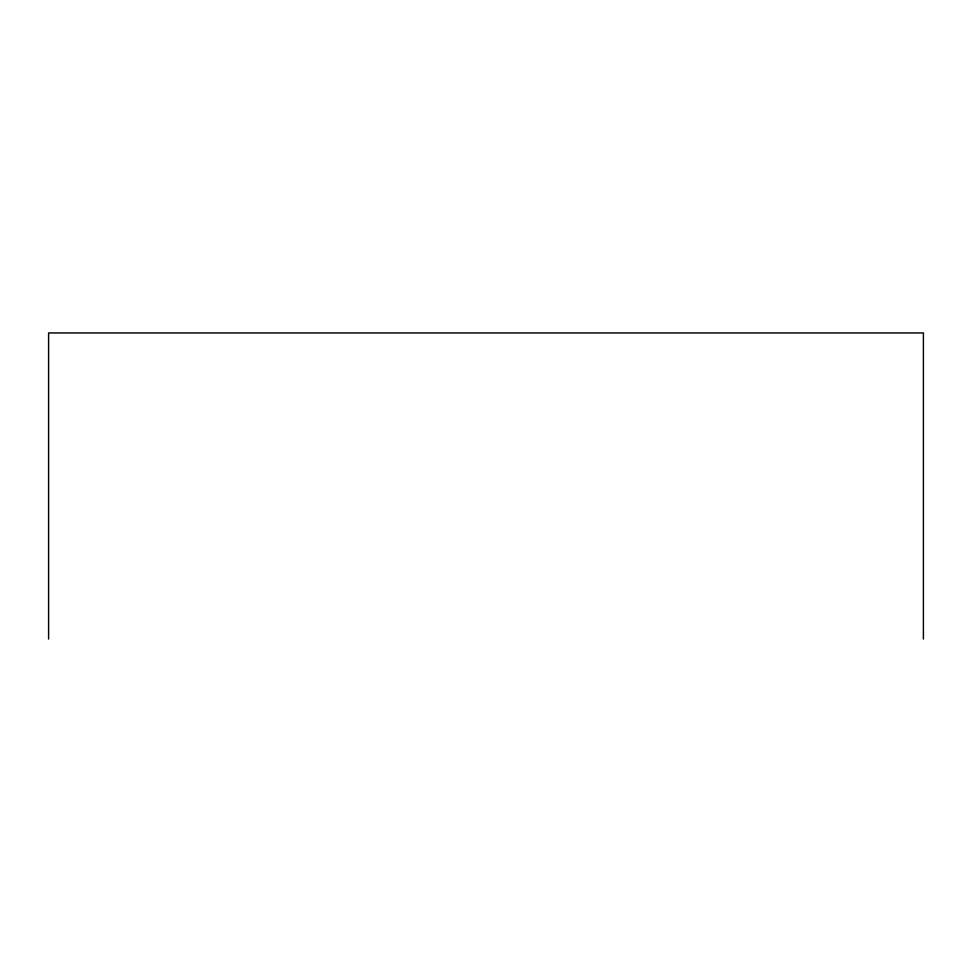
<?xml version="1.0" encoding="UTF-8"?>
<svg xmlns="http://www.w3.org/2000/svg" width="972" height="972" viewBox="0 0 972 972"><rect width="100%" height="100%" fill="white"/><g stroke="black" fill="none" stroke-linecap="round" stroke-linejoin="round"><path stroke-width="1.46" d="M923.4 639.054L923.4 332.946L48.6 332.946L48.6 639.054"/></g></svg>
